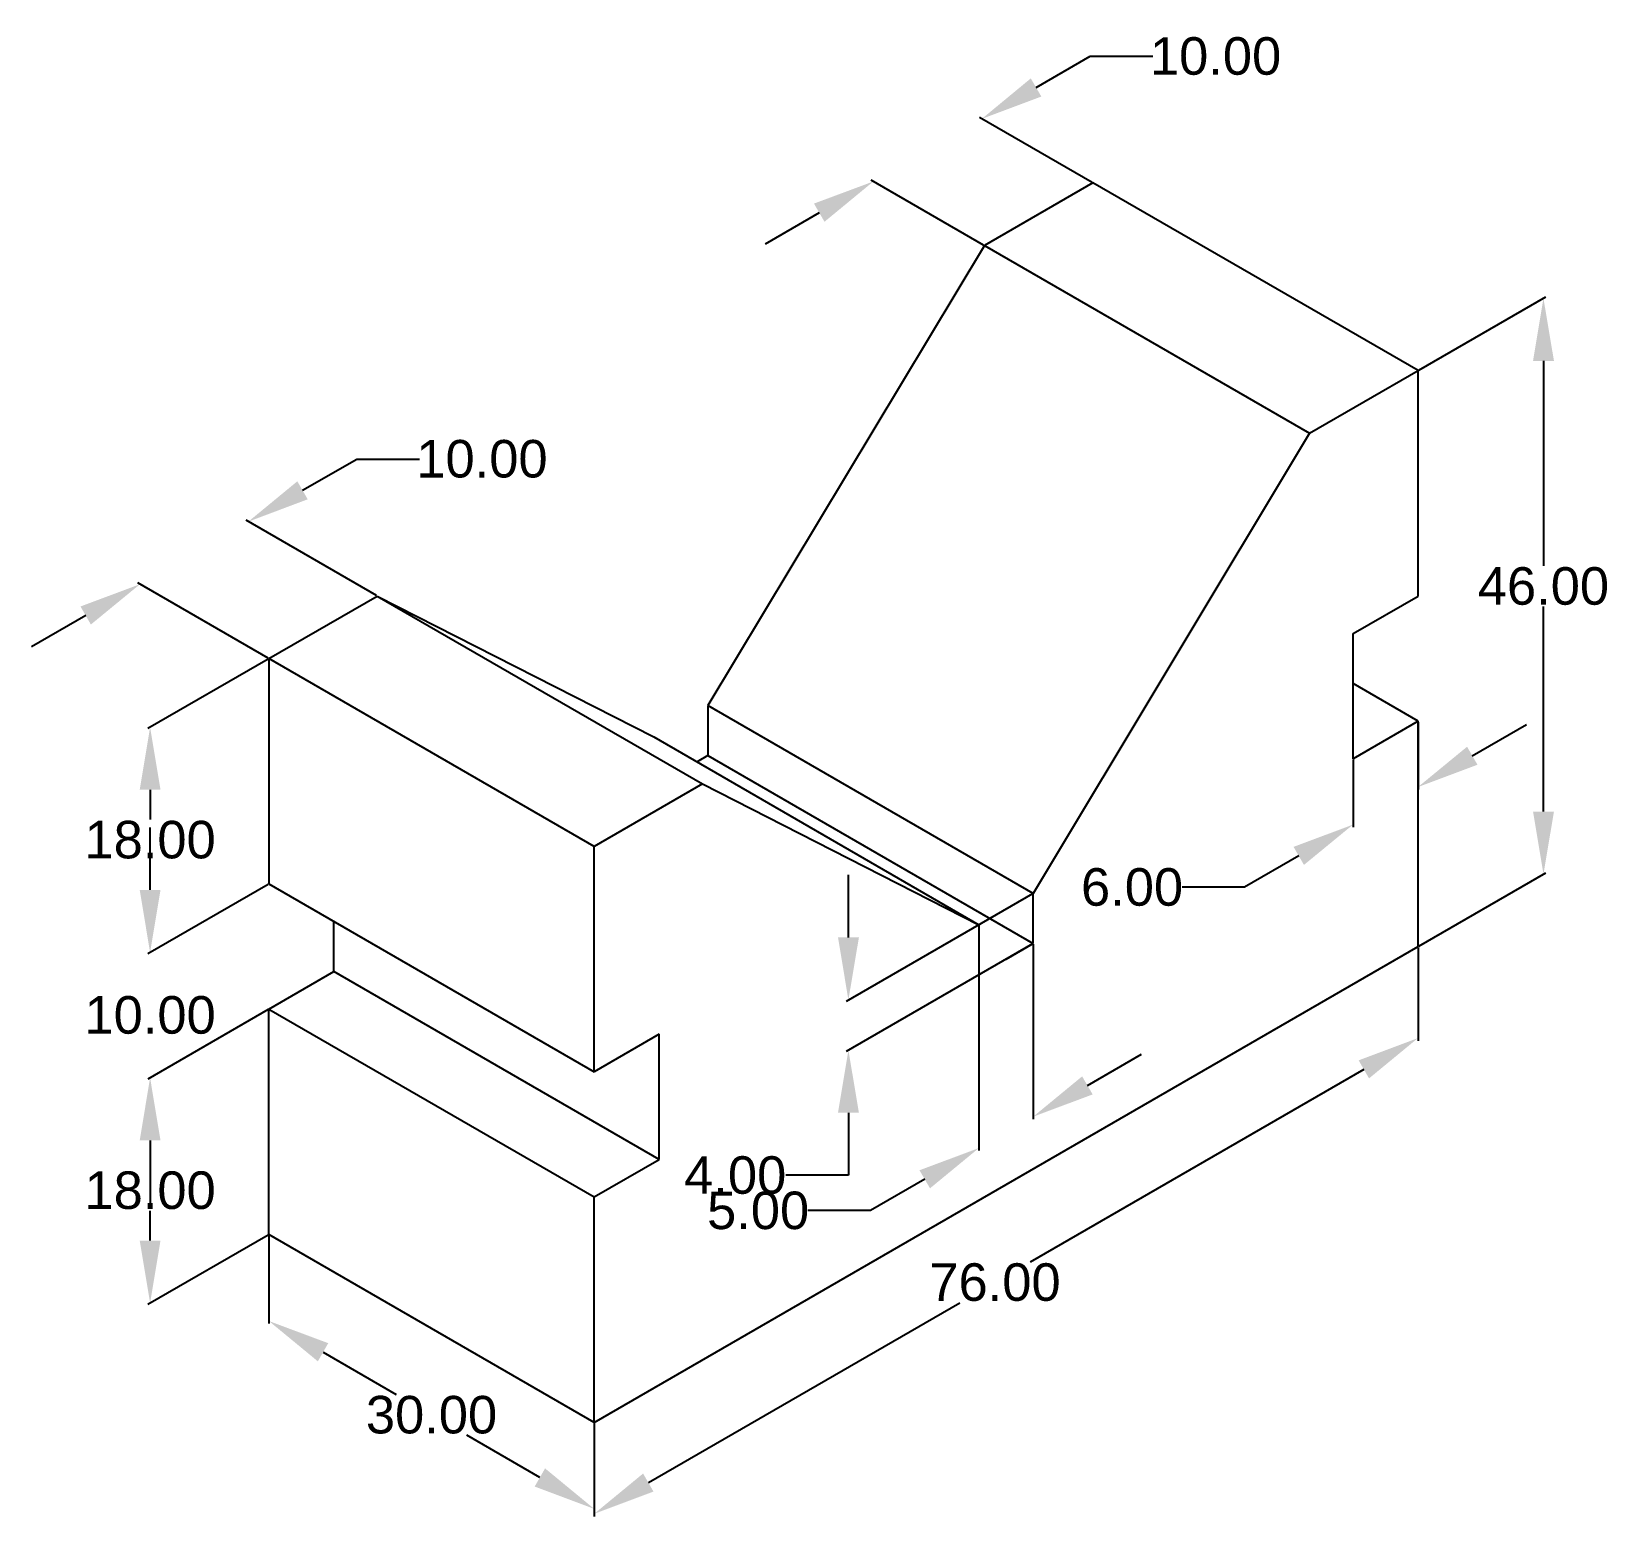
# Model space of a CAD drawing. Header units: inches. Extents: x 71 to 197, y 135 to 254.
import ezdxf

# ---------------------------------------------------------------- set-up
doc = ezdxf.new("R2010")
doc.units = ezdxf.units.IN
doc.header["$MEASUREMENT"] = 0
doc.styles.get("Standard").update_dxf_attribs({"font": 'arial.ttf'})
doc.dimstyles.get("Standard").update_dxf_attribs({"dimtxt": 3, "dimasz": 5, "dimexe": 0.18, "dimexo": 0.0625, "dimgap": 0.09, "dimtad": 0, "dimtih": 1, "dimtoh": 1, "dimzin": 0, "dimdsep": 46, "dimtxsty": 'Standard', "dimcen": 0.09, "dimclrd": 2, "dimclre": 2, "dimclrt": 2, "dimadec": 0, "dimazin": 0, "dimtfac": 1, "dimtofl": 0, "dimtmove": 0, "dimatfit": 3, "dimfxl": 1, "dimtfillclr": 2, "dimtolj": 1, "dimtzin": 0, "dimarcsym": 0})

# ---------------------------------------------------------------- blocks, each defined once
blk = doc.blocks.new('*D10')
at = {"color": 2, "lineweight": -2, "transparency": 16777216}
for p, q in [((181.63, 180.84), (181.63, 173.39)), ((177.3, 171.1), (150.65, 155.71)), ((120.15, 138.1), (145.03, 152.46)), ((115.82, 142.84), (115.82, 135.39))]:
    blk.add_line(p, q, dxfattribs=at)
at = {"color": 2, "transparency": 16777216}
for points in [[(176.89, 171.82), (177.72, 170.38), (181.63, 173.6)], [(119.73, 138.82), (120.56, 137.38), (115.82, 135.6)]]:
    blk.add_solid(points, dxfattribs=at)
at = {"layer": 'Defpoints', "color": 0, "transparency": 16777216}
for p in [(181.63, 180.91), (181.63, 173.6), (115.82, 142.91)]:
    blk.add_point(p, dxfattribs=at)
at = {"color": 2, "transparency": 16777216, "insert": (147.84, 154.09), "char_height": 3, "attachment_point": 5}
blk.add_mtext('\\A1;76.00', dxfattribs=at)
blk = doc.blocks.new('*D11')
at = {"color": 2, "lineweight": -2, "transparency": 16777216}
for p, q in [((89.84, 157.84), (89.84, 150.8)), ((94.17, 148.5), (100.01, 145.13)), ((115.82, 142.84), (115.82, 135.8)), ((111.49, 138.5), (105.64, 141.88))]:
    blk.add_line(p, q, dxfattribs=at)
at = {"color": 2, "transparency": 16777216}
for points in [[(94.58, 149.23), (93.75, 147.78), (89.84, 151)], [(111.9, 139.23), (111.07, 137.78), (115.82, 136)]]:
    blk.add_solid(points, dxfattribs=at)
at = {"layer": 'Defpoints', "color": 0, "transparency": 16777216}
for p in [(89.84, 157.91), (89.84, 151), (115.82, 142.91)]:
    blk.add_point(p, dxfattribs=at)
at = {"color": 2, "transparency": 16777216, "insert": (102.83, 143.5), "char_height": 3, "attachment_point": 5}
blk.add_mtext('\\A1;30.00', dxfattribs=at)
blk = doc.blocks.new('*D12')
at = {"color": 2, "lineweight": -2, "transparency": 16777216}
for p, q in [((89.77, 175.87), (80.17, 170.33)), ((80.35, 165.43), (80.35, 163.05)), ((80.35, 157.43), (80.35, 159.81)), ((89.77, 157.87), (80.17, 152.33))]:
    blk.add_line(p, q, dxfattribs=at)
at = {"color": 2, "transparency": 16777216}
for points in [[(79.52, 165.43), (81.18, 165.43), (80.35, 170.43)], [(79.52, 157.43), (81.18, 157.43), (80.35, 152.43)]]:
    blk.add_solid(points, dxfattribs=at)
at = {"layer": 'Defpoints', "color": 0, "transparency": 16777216}
for p in [(89.84, 175.91), (80.35, 170.43), (89.84, 157.91)]:
    blk.add_point(p, dxfattribs=at)
at = {"color": 2, "transparency": 16777216, "insert": (80.35, 161.43), "char_height": 3, "attachment_point": 5}
blk.add_mtext('\\A1;18.00', dxfattribs=at)
blk = doc.blocks.new('*D13')
at = {"color": 2, "lineweight": -2, "transparency": 16777216}
for p, q in [((80.35, 185.43), (80.35, 190.43)), ((89.77, 185.87), (80.17, 180.33)), ((89.77, 175.87), (80.17, 170.33)), ((80.35, 165.43), (80.35, 160.43))]:
    blk.add_line(p, q, dxfattribs=at)
at = {"color": 2, "transparency": 16777216}
for points in [[(79.52, 185.43), (81.18, 185.43), (80.35, 180.43)], [(79.52, 165.43), (81.18, 165.43), (80.35, 170.43)]]:
    blk.add_solid(points, dxfattribs=at)
at = {"layer": 'Defpoints', "color": 0, "transparency": 16777216}
for p in [(89.84, 185.91), (80.35, 180.43), (89.84, 175.91)]:
    blk.add_point(p, dxfattribs=at)
at = {"color": 2, "transparency": 16777216, "insert": (80.35, 175.43), "char_height": 3, "attachment_point": 5}
blk.add_mtext('\\A1;10.00', dxfattribs=at)
blk = doc.blocks.new('*D14')
at = {"color": 2, "lineweight": -2, "transparency": 16777216}
for p, q in [((89.77, 203.87), (80.17, 198.33)), ((80.35, 193.43), (80.35, 191.05)), ((80.35, 185.43), (80.35, 187.81)), ((89.77, 185.87), (80.17, 180.33))]:
    blk.add_line(p, q, dxfattribs=at)
at = {"color": 2, "transparency": 16777216}
for points in [[(79.52, 193.43), (81.18, 193.43), (80.35, 198.43)], [(79.52, 185.43), (81.18, 185.43), (80.35, 180.43)]]:
    blk.add_solid(points, dxfattribs=at)
at = {"layer": 'Defpoints', "color": 0, "transparency": 16777216}
for p in [(89.84, 203.91), (80.35, 198.43), (89.84, 185.91)]:
    blk.add_point(p, dxfattribs=at)
at = {"color": 2, "transparency": 16777216, "insert": (80.35, 189.43), "char_height": 3, "attachment_point": 5}
blk.add_mtext('\\A1;18.00', dxfattribs=at)
blk = doc.blocks.new('*D15')
at = {"color": 2, "lineweight": -2, "transparency": 16777216}
for p, q in [((92.53, 217.35), (96.86, 219.85)), ((96.86, 219.85), (101.86, 219.85)), ((98.43, 208.94), (88.02, 214.96)), ((89.77, 203.94), (79.36, 209.96)), ((75.21, 207.35), (70.88, 204.85))]:
    blk.add_line(p, q, dxfattribs=at)
at = {"color": 2, "transparency": 16777216}
for points in [[(92.11, 218.07), (92.94, 216.63), (88.2, 214.85)], [(74.79, 208.07), (75.62, 206.63), (79.54, 209.85)]]:
    blk.add_solid(points, dxfattribs=at)
at = {"layer": 'Defpoints', "color": 0, "transparency": 16777216}
for p in [(88.2, 214.85), (98.5, 208.91), (89.84, 203.91)]:
    blk.add_point(p, dxfattribs=at)
at = {"color": 2, "transparency": 16777216, "insert": (106.86, 219.85), "char_height": 3, "attachment_point": 5}
blk.add_mtext('\\A1;10.00', dxfattribs=at)
blk = doc.blocks.new('*D16')
at = {"color": 2, "lineweight": -2, "transparency": 16777216}
for p, q in [((136.13, 181.64), (136.13, 186.64)), ((150.83, 185.12), (135.95, 176.53)), ((150.83, 181.12), (135.95, 172.53)), ((136.13, 167.64), (136.13, 162.64)), ((136.13, 162.64), (131.13, 162.64))]:
    blk.add_line(p, q, dxfattribs=at)
at = {"color": 2, "transparency": 16777216}
for points in [[(135.3, 181.64), (136.97, 181.64), (136.13, 176.64)], [(135.3, 167.64), (136.97, 167.64), (136.13, 172.64)]]:
    blk.add_solid(points, dxfattribs=at)
at = {"layer": 'Defpoints', "color": 0, "transparency": 16777216}
for p in [(150.89, 185.16), (150.89, 181.16), (136.13, 172.64)]:
    blk.add_point(p, dxfattribs=at)
at = {"color": 2, "transparency": 16777216, "insert": (127.09, 162.64), "char_height": 3, "attachment_point": 5}
blk.add_mtext('\\A1;4.00', dxfattribs=at)
blk = doc.blocks.new('*D17')
at = {"color": 2, "lineweight": -2, "transparency": 16777216}
for p, q in [((150.89, 181.09), (150.89, 167.11)), ((146.56, 178.59), (146.56, 164.61)), ((155.22, 169.82), (159.55, 172.32)), ((142.23, 162.32), (137.9, 159.82)), ((137.9, 159.82), (132.9, 159.82))]:
    blk.add_line(p, q, dxfattribs=at)
at = {"color": 2, "transparency": 16777216}
for points in [[(154.8, 170.54), (155.64, 169.1), (150.89, 167.32)], [(141.81, 163.04), (142.65, 161.6), (146.56, 164.82)]]:
    blk.add_solid(points, dxfattribs=at)
at = {"layer": 'Defpoints', "color": 0, "transparency": 16777216}
for p in [(150.89, 181.16), (146.56, 178.66), (146.56, 164.82)]:
    blk.add_point(p, dxfattribs=at)
at = {"color": 2, "transparency": 16777216, "insert": (128.92, 159.82), "char_height": 3, "attachment_point": 5}
blk.add_mtext('\\A1;5.00', dxfattribs=at)
blk = doc.blocks.new('*D18')
at = {"color": 2, "lineweight": -2, "transparency": 16777216}
for p, q in [((181.7, 226.94), (191.83, 232.8)), ((191.65, 227.69), (191.65, 211.31)), ((191.65, 191.69), (191.65, 208.07)), ((181.7, 180.94), (191.83, 186.8))]:
    blk.add_line(p, q, dxfattribs=at)
at = {"color": 2, "transparency": 16777216}
for points in [[(190.82, 227.69), (192.49, 227.69), (191.65, 232.69)], [(190.82, 191.69), (192.49, 191.69), (191.65, 186.69)]]:
    blk.add_solid(points, dxfattribs=at)
at = {"layer": 'Defpoints', "color": 0, "transparency": 16777216}
for p in [(181.63, 226.91), (191.65, 186.69), (181.63, 180.91)]:
    blk.add_point(p, dxfattribs=at)
at = {"color": 2, "transparency": 16777216, "insert": (191.65, 209.69), "char_height": 3, "attachment_point": 5}
blk.add_mtext('\\A1;46.00', dxfattribs=at)
blk = doc.blocks.new('*D19')
at = {"color": 2, "lineweight": -2, "transparency": 16777216}
for p, q in [((181.63, 198.84), (181.63, 193.44)), ((185.96, 196.15), (190.29, 198.65)), ((176.44, 195.84), (176.44, 190.44)), ((172.11, 188.15), (167.78, 185.65)), ((167.78, 185.65), (162.78, 185.65))]:
    blk.add_line(p, q, dxfattribs=at)
at = {"color": 2, "transparency": 16777216}
for points in [[(185.55, 196.87), (186.38, 195.43), (181.63, 193.65)], [(171.69, 188.87), (172.52, 187.43), (176.44, 190.65)]]:
    blk.add_solid(points, dxfattribs=at)
at = {"layer": 'Defpoints', "color": 0, "transparency": 16777216}
for p in [(181.63, 198.91), (176.44, 195.91), (176.44, 190.65)]:
    blk.add_point(p, dxfattribs=at)
at = {"color": 2, "transparency": 16777216, "insert": (158.79, 185.65), "char_height": 3, "attachment_point": 5}
blk.add_mtext('\\A1;6.00', dxfattribs=at)
blk = doc.blocks.new('*D20')
at = {"color": 2, "lineweight": -2, "transparency": 16777216}
for p, q in [((151.12, 249.52), (155.45, 252.02)), ((155.45, 252.02), (160.45, 252.02)), ((155.59, 241.94), (146.61, 247.13)), ((146.93, 236.94), (137.95, 242.13)), ((133.8, 239.52), (129.47, 237.02))]:
    blk.add_line(p, q, dxfattribs=at)
at = {"color": 2, "transparency": 16777216}
for points in [[(150.7, 250.25), (151.54, 248.8), (146.79, 247.02)], [(133.38, 240.25), (134.22, 238.8), (138.13, 242.02)]]:
    blk.add_solid(points, dxfattribs=at)
at = {"layer": 'Defpoints', "color": 0, "transparency": 16777216}
for p in [(146.79, 247.02), (155.65, 241.91), (146.99, 236.91)]:
    blk.add_point(p, dxfattribs=at)
at = {"color": 2, "transparency": 16777216, "insert": (165.46, 252.02), "char_height": 3, "attachment_point": 5}
blk.add_mtext('\\A1;10.00', dxfattribs=at)

msp = doc.modelspace()

# ---------------------------------------------------------------- linework, layer by layer
for p, q in [((155.653, 241.907), (146.993, 236.907)), ((181.634, 226.907), (155.653, 241.907)), ((146.993, 236.907), (124.909, 200.157)), ((146.993, 236.907), (172.974, 221.907)), ((172.974, 221.907), (181.634, 226.907)), ((181.634, 208.907), (181.634, 226.907)), ((172.974, 221.907), (150.89, 185.157)), ((89.835, 203.907), (98.496, 208.907)), ((98.496, 208.907), (124.476, 193.907)), ((98.496, 208.907), (120.579, 197.657)), ((176.438, 205.907), (181.634, 208.907)), ((176.438, 195.907), (176.438, 205.907)), ((115.816, 188.907), (89.835, 203.907)), ((89.835, 203.907), (89.835, 185.907)), ((181.634, 198.907), (176.438, 201.907)), ((150.89, 185.157), (124.909, 200.157)), ((124.909, 200.157), (124.909, 196.157)), ((181.634, 198.907), (176.438, 195.907)), ((181.634, 180.907), (181.634, 198.907)), ((120.579, 197.657), (146.56, 182.657)), ((124.909, 196.157), (124.043, 195.657)), ((124.909, 196.157), (150.89, 181.157)), ((124.476, 193.907), (115.816, 188.907)), ((124.476, 193.907), (146.56, 182.657)), ((115.816, 170.907), (115.816, 188.907)), ((89.835, 185.907), (115.816, 170.907)), ((150.89, 181.157), (150.89, 185.157)), ((95.031, 178.907), (95.031, 182.907)), ((146.56, 182.657), (146.56, 178.657)), ((115.816, 142.907), (181.634, 180.907)), ((148.725, 179.907), (150.89, 181.157)), ((89.835, 175.907), (95.031, 178.907)), ((121.012, 163.907), (95.031, 178.907)), ((148.725, 179.907), (146.56, 178.657)), ((89.835, 157.907), (89.835, 175.907)), ((89.835, 175.907), (115.816, 160.907)), ((121.012, 173.907), (115.816, 170.907)), ((121.012, 163.907), (121.012, 173.907)), ((115.816, 160.907), (121.012, 163.907)), ((115.816, 142.907), (115.816, 160.907)), ((115.816, 142.907), (89.835, 157.907))]:
    msp.add_line(p, q)

# ---------------------------------------------------------------- dimensions: what is measured, and where the dimension line sits
for p1, p2, distance, picture, middle in [((146.993, 236.907), (155.653, 241.907), 8.863, '*D20', (165.456, 252.025)), ((89.835, 203.907), (98.496, 208.907), 10.298, '*D15', (106.864, 219.853)), ((181.634, 198.907), (176.438, 195.907), 4.552, '*D19', (158.788, 185.651)), ((150.89, 181.157), (146.56, 178.657), 11.983, '*D17', (128.918, 159.821)), ((115.816, 142.907), (89.835, 157.907), 5.978, '*D11', (102.826, 143.505))]:
    dim = msp.add_aligned_dim(p1=p1, p2=p2, distance=distance, dimstyle='Standard')
    dim.commit()
    dim.dimension.update_dxf_attribs({"geometry": picture, "text_midpoint": middle})
for base, p1, p2, picture, middle in [((191.653, 186.692), (181.634, 226.907), (181.634, 180.907), '*D18', (191.653, 209.692)), ((80.35, 170.431), (89.835, 157.907), (89.835, 175.907), '*D12', (80.35, 161.431))]:
    dim = msp.add_linear_dim(base=base, p1=p1, p2=p2, angle=90, dimstyle='Standard')
    dim.commit()
    dim.dimension.update_dxf_attribs({"geometry": picture, "text_midpoint": middle})
for base, p1, p2, picture, middle in [((80.35, 198.431), (89.835, 185.907), (89.835, 203.907), '*D14', (80.35, 189.431)), ((80.35, 180.431), (89.835, 175.907), (89.835, 185.907), '*D13', (80.35, 175.431))]:
    dim = msp.add_linear_dim(base=base, p1=p1, p2=p2, angle=90, dimstyle='Standard', override={"dimtmove": 1})
    dim.commit()
    dim.dimension.update_dxf_attribs({"geometry": picture, "text_midpoint": middle})
for base, p1, p2, angle, picture, middle, dimtype in [((136.133, 172.637), (150.89, 185.157), (150.89, 181.157), 90, '*D16', (127.091, 162.637), 160), ((181.634, 173.597), (115.816, 142.907), (181.634, 180.907), 30, '*D10', (147.841, 154.087), 161)]:
    dim = msp.add_linear_dim(base=base, p1=p1, p2=p2, angle=angle, dimstyle='Standard')
    dim.commit()
    dim.dimension.update_dxf_attribs({"geometry": picture, "text_midpoint": middle, "dimtype": dimtype})

doc.saveas('drawing.dxf')
